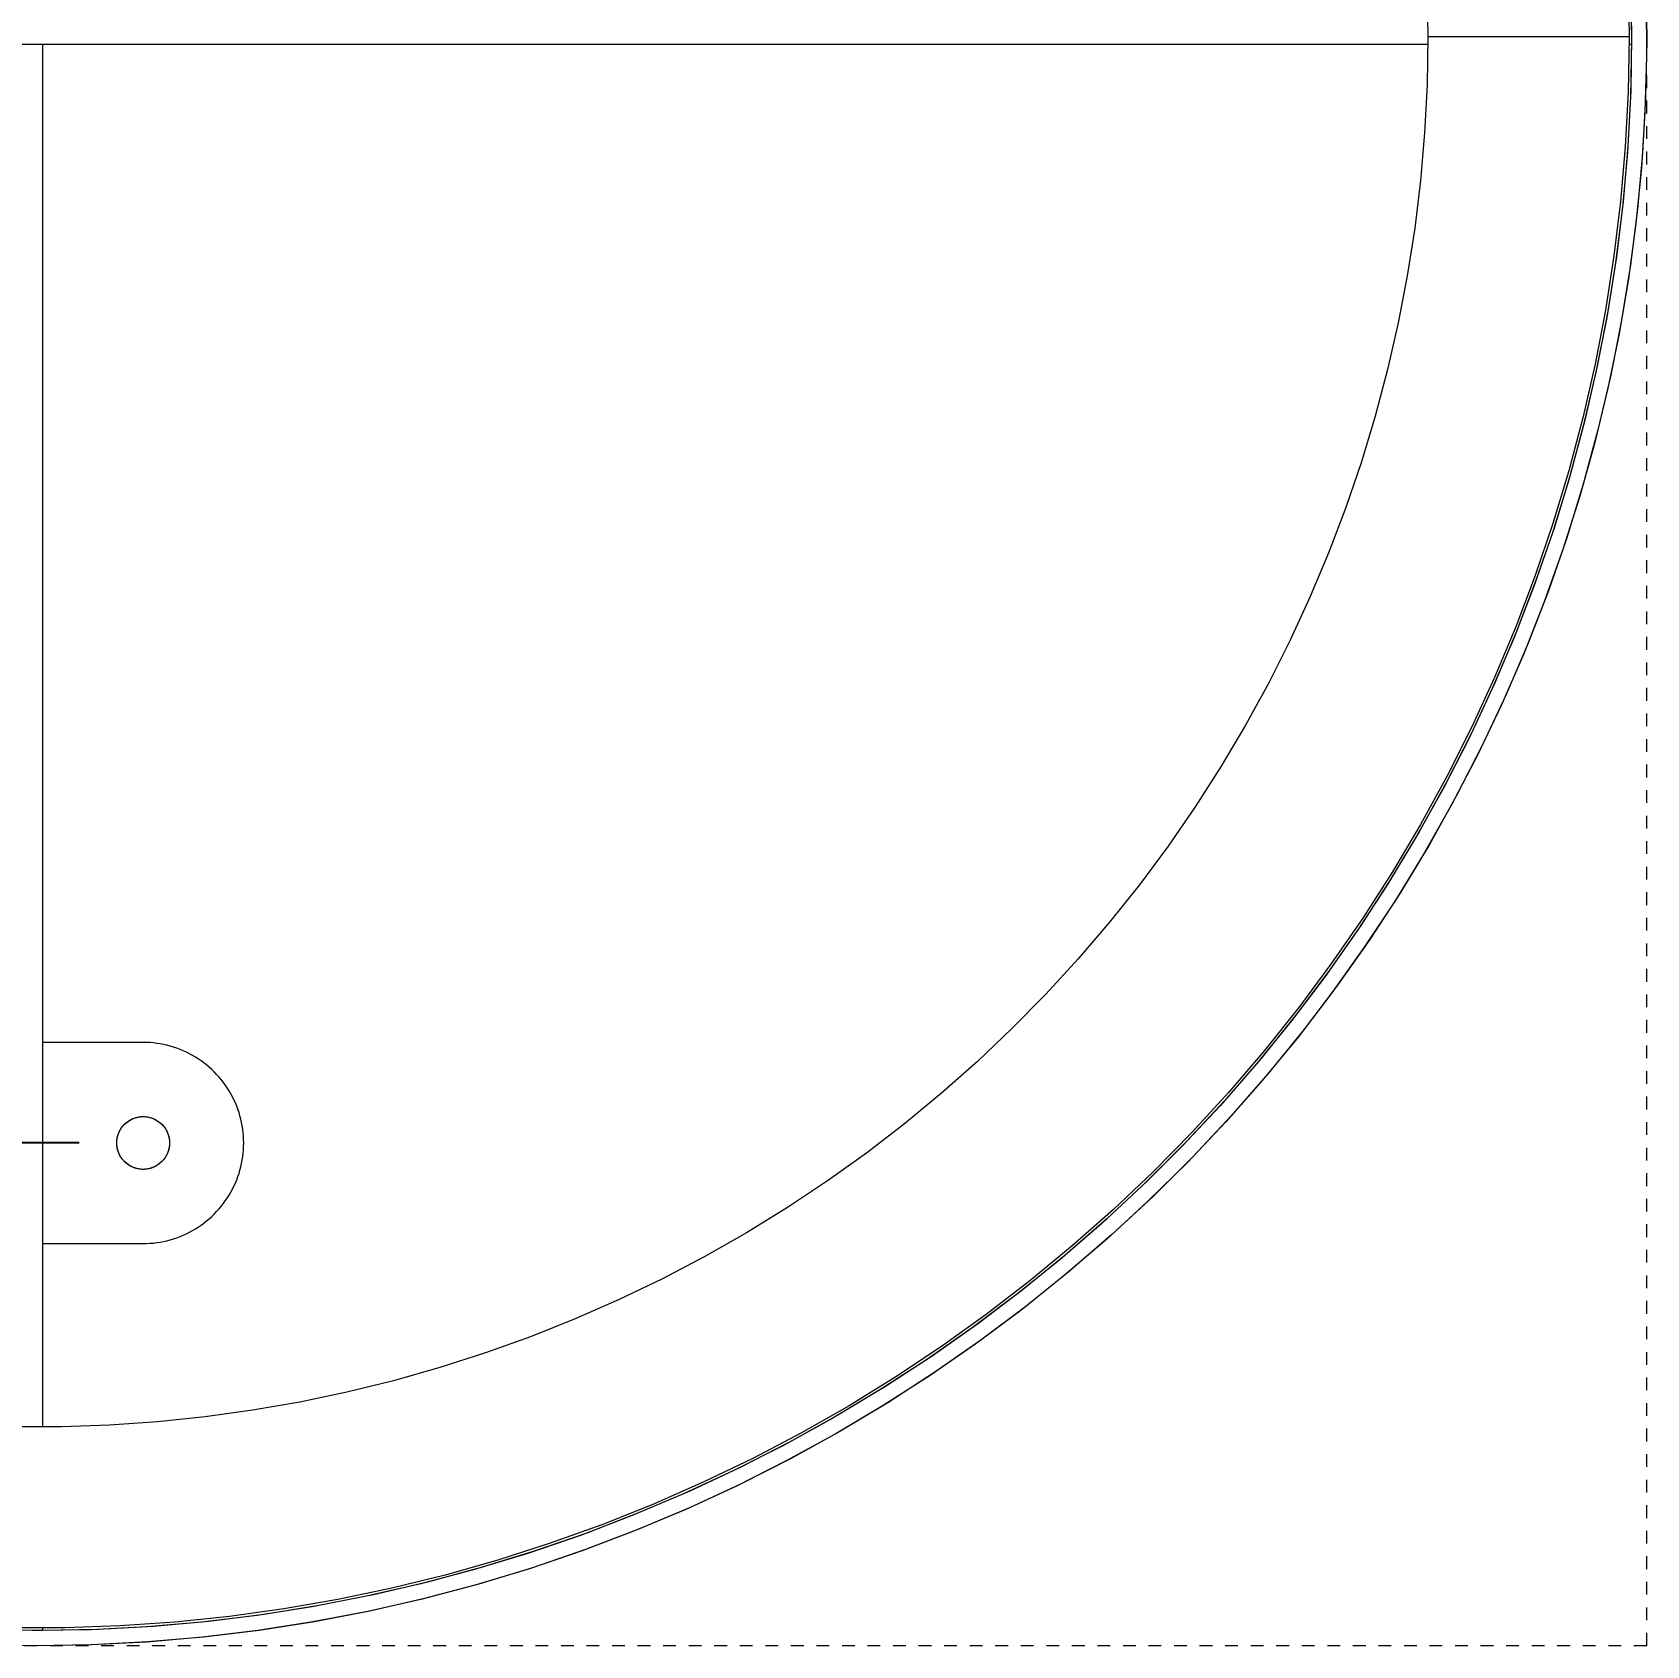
# Model space of a CAD drawing. Header units: inches. Extents: x -0.3 to 90.4, y 1.6 to 67.
# Drawn here: x 46.9 to 59.54, y 1.55 to 14.19 of the extents above; entities that cross this region are included whole.
import ezdxf

# ---------------------------------------------------------------- set-up
doc = ezdxf.new("R2010")
doc.units = ezdxf.units.IN
doc.linetypes.add('HIDDEN', pattern=[1.905, 1.27, -0.635])
for name, color, linetype, lineweight in [('ZANO_R', 7, 'Continuous', 0), ('ZANO_R_przerywana', 250, 'HIDDEN', 0), ('ZANO_W', 1, 'Continuous', 0)]:
    doc.layers.add(name, color=color, linetype=linetype, lineweight=lineweight)
doc.styles.get("Standard").update_dxf_attribs({"font": 'arial.ttf'})
doc.dimstyles.new('amerykanie', dxfattribs={"dimtxt": 50, "dimasz": 50, "dimexe": 0.5, "dimexo": 0.5, "dimgap": 1, "dimtad": 1, "dimdec": 0, "dimzin": 0, "dimlunit": 5, "dimtxsty": 'Standard', "dimcen": 0.09, "dimclrd": 1, "dimclre": 1, "dimclrt": 1, "dimazin": 0, "dimtfac": 1, "dimtdec": 0, "dimtmove": 0, "dimatfit": 3, "dimfxl": 1, "dimtzin": 0, "dimarcsym": 1})

# ---------------------------------------------------------------- blocks, each defined once
blk = doc.blocks.new('*D383')
at = {"layer": 'ZANO_W', "color": 1, "lineweight": -2}
for p, q in [((37.776, 13.303), (32.141, 13.303)), ((32.641, 12.491), (32.641, 6.301)), ((47.264, 5.488), (32.141, 5.488))]:
    blk.add_line(p, q, dxfattribs=at)
at = {"layer": 'ZANO_W', "color": 1}
for points in [[(32.777, 12.491), (32.506, 12.491), (32.641, 13.303)], [(32.506, 6.301), (32.777, 6.301), (32.641, 5.488)]]:
    blk.add_solid(points, dxfattribs=at)
at = {"layer": 'ZANO_W', "color": 1, "insert": (31.721, 9.396), "char_height": 0.8125, "attachment_point": 5, "rotation": 90}
blk.add_mtext('7 13/16', dxfattribs=at)

msp = doc.modelspace()

# ---------------------------------------------------------------- linework, layer by layer
at = {"layer": 'ZANO_R'}
for p, q in [((59.39063, 14.57964), (59.39806, 14.14955)), ((59.40967, 14.59851), (59.41774, 14.16353)), ((59.41125, 14.55209), (59.4177, 14.11687)), ((59.5293, 14.5559), (59.53581, 14.11657)), ((57.81677, 14.52528), (57.82326, 14.14955)), ((59.53267, 14.43284), (59.53492, 13.99614)), ((59.41774, 14.16353), (59.41064, 13.72853)), ((59.53599, 14.20872), (59.53599, 14.09061)), ((57.8231, 14.09061), (36.05176, 14.09061)), ((46.97694, 14.09061), (46.97694, 3.26379)), ((57.82326, 14.14955), (57.81677, 13.77381)), ((59.39806, 14.14955), (57.82326, 14.14955)), ((59.39806, 14.14955), (59.39063, 13.71946)), ((59.41756, 14.09061), (59.39792, 14.09061)), ((59.4177, 14.11687), (59.40897, 13.6817)), ((59.53581, 14.11657), (59.527, 13.67727)), ((59.53599, 14.09061), (59.53567, 14.09061)), ((59.53492, 13.99614), (59.52204, 13.55963)), ((57.81677, 13.77381), (57.79732, 13.39852)), ((59.39063, 13.71946), (59.36837, 13.28987)), ((59.40897, 13.6817), (59.38507, 13.2471)), ((59.41064, 13.72853), (59.38839, 13.29405)), ((59.527, 13.67727), (59.50287, 13.23856)), ((59.52204, 13.55963), (59.49403, 13.12383)), ((57.79732, 13.39852), (57.76492, 13.02413)), ((59.36837, 13.28987), (59.33129, 12.86132)), ((59.38839, 13.29405), (59.35101, 12.8606)), ((59.38507, 13.2471), (59.34603, 12.81359)), ((59.50287, 13.23856), (59.46347, 12.80095)), ((57.76492, 13.02413), (57.71963, 12.65108)), ((59.49403, 13.12383), (59.45094, 12.68925)), ((59.33129, 12.86132), (59.27944, 12.4343)), ((59.34603, 12.81359), (59.2919, 12.38171)), ((59.35101, 12.8606), (59.29854, 12.42872)), ((59.46347, 12.80095), (59.40882, 12.36498)), ((57.71963, 12.65108), (57.66148, 12.27981)), ((59.45094, 12.68925), (59.39281, 12.25644)), ((59.27944, 12.4343), (59.21288, 12.00932)), ((59.29854, 12.42872), (59.23105, 11.99893)), ((57.66148, 12.27981), (57.59056, 11.91077)), ((59.2919, 12.38171), (59.22274, 11.95198)), ((59.40882, 12.36498), (59.33901, 11.93118)), ((59.39281, 12.25644), (59.31971, 11.82589)), ((59.21288, 12.00932), (59.13169, 11.5869)), ((57.59056, 11.91077), (57.50693, 11.5444)), ((59.22274, 11.95198), (59.13864, 11.52492)), ((59.23105, 11.99893), (59.14862, 11.57175)), ((59.33901, 11.93118), (59.25411, 11.50008)), ((59.31971, 11.82589), (59.23174, 11.39814)), ((57.50693, 11.5444), (57.41072, 11.18113)), ((59.13169, 11.5869), (59.03598, 11.16752)), ((59.13864, 11.52492), (59.0397, 11.10106)), ((59.14862, 11.57175), (59.05136, 11.14771)), ((59.23174, 11.39814), (59.129, 10.9737)), ((59.25411, 11.50008), (59.15423, 11.07221)), ((57.41072, 11.18113), (57.30202, 10.8214)), ((59.03598, 11.16752), (58.92584, 10.75171)), ((59.05136, 11.14771), (58.93937, 10.72732)), ((59.0397, 11.10106), (58.92604, 10.6809)), ((59.15423, 11.07221), (59.03949, 10.64807)), ((59.129, 10.9737), (59.0116, 10.55307)), ((57.30202, 10.8214), (57.18097, 10.46564)), ((58.92584, 10.75171), (58.80141, 10.33994)), ((58.92604, 10.6809), (58.79779, 10.26496)), ((58.93937, 10.72732), (58.8128, 10.31108)), ((59.03949, 10.64807), (58.91004, 10.2282)), ((59.0116, 10.55307), (58.8797, 10.13676)), ((57.18097, 10.46564), (57.04771, 10.11427)), ((58.79779, 10.26496), (58.65512, 9.85375)), ((58.80141, 10.33994), (58.66285, 9.93271)), ((58.8128, 10.31108), (58.6718, 9.89951)), ((57.04771, 10.11427), (56.9024, 9.76771)), ((58.8797, 10.13676), (58.73345, 9.72528)), ((58.91004, 10.2282), (58.76602, 9.81309)), ((58.66285, 9.93271), (58.51032, 9.5305)), ((58.6718, 9.89951), (58.51654, 9.4931)), ((56.9024, 9.76771), (56.74522, 9.42636)), ((58.65512, 9.85375), (58.4982, 9.44776)), ((58.76602, 9.81309), (58.60761, 9.40326)), ((58.73345, 9.72528), (58.57303, 9.31911)), ((58.51032, 9.5305), (58.34399, 9.1338)), ((58.51654, 9.4931), (58.3472, 9.09235)), ((56.74522, 9.42636), (56.57635, 9.09065)), ((58.4982, 9.44776), (58.32722, 9.04749)), ((58.60761, 9.40326), (58.43501, 8.99921)), ((58.57303, 9.31911), (58.39862, 8.91874)), ((58.34399, 9.1338), (58.16407, 8.74308)), ((56.57635, 9.09065), (56.39599, 8.76097)), ((58.32722, 9.04749), (58.14238, 8.65343)), ((58.3472, 9.09235), (58.16401, 8.69774)), ((58.43501, 8.99921), (58.24842, 8.60141)), ((58.39862, 8.91874), (58.21045, 8.52466)), ((56.39599, 8.76097), (56.20436, 8.43771)), ((58.16407, 8.74308), (57.97077, 8.3588)), ((58.14238, 8.65343), (57.94391, 8.26605)), ((58.16401, 8.69774), (57.96717, 8.30976)), ((58.24842, 8.60141), (58.04808, 8.21037)), ((58.21045, 8.52466), (58.00873, 8.13734)), ((56.20436, 8.43771), (56.00169, 8.12125)), ((57.97077, 8.3588), (57.76432, 7.98143)), ((57.94391, 8.26605), (57.73206, 7.88583)), ((57.96717, 8.30976), (57.75693, 7.92888)), ((56.00169, 8.12125), (55.78822, 7.81198)), ((58.00873, 8.13734), (57.7937, 7.75724)), ((58.04808, 8.21037), (57.83422, 7.82655)), ((57.76432, 7.98143), (57.54497, 7.6114)), ((57.73206, 7.88583), (57.50708, 7.51322)), ((57.75693, 7.92888), (57.53354, 7.55556)), ((55.78822, 7.81198), (55.56419, 7.51026)), ((57.7937, 7.75724), (57.56563, 7.38482)), ((57.83422, 7.82655), (57.6071, 7.45042)), ((57.54497, 7.6114), (57.31298, 7.24916)), ((55.56419, 7.51026), (55.32989, 7.21645)), ((57.50708, 7.51322), (57.26924, 7.14869)), ((57.53354, 7.55556), (57.29727, 7.19024)), ((57.56563, 7.38482), (57.3248, 7.02053)), ((57.6071, 7.45042), (57.36701, 7.08244)), ((55.32989, 7.21645), (55.08559, 6.93091)), ((57.31298, 7.24916), (57.06862, 6.89515)), ((57.26924, 7.14869), (57.01883, 6.79267)), ((57.29727, 7.19024), (57.04842, 6.83339)), ((57.36701, 7.08244), (57.11424, 6.72305)), ((57.3248, 7.02053), (57.07148, 6.66481)), ((55.08559, 6.93091), (54.83157, 6.65397)), ((57.04842, 6.83339), (56.78728, 6.48543)), ((57.06862, 6.89515), (56.81219, 6.54978)), ((57.01883, 6.79267), (56.75616, 6.4456)), ((57.11424, 6.72305), (56.84908, 6.3727)), ((54.83157, 6.65397), (54.56815, 6.38596)), ((57.07148, 6.66481), (56.80598, 6.31807)), ((56.78728, 6.48543), (56.51417, 6.14678)), ((56.81219, 6.54978), (56.54399, 6.21347)), ((54.56815, 6.38596), (54.29563, 6.1272)), ((56.75616, 6.4456), (56.48155, 6.10791)), ((56.84908, 6.3727), (56.57187, 6.0318)), ((47.76434, 6.27553), (46.97694, 6.27553)), ((47.79122, 6.27507), (47.76434, 6.27553)), ((47.81807, 6.2737), (47.79122, 6.27507)), ((47.84486, 6.2714), (47.81807, 6.2737)), ((47.87156, 6.2682), (47.84486, 6.2714)), ((47.89813, 6.26408), (47.87156, 6.2682)), ((47.92454, 6.25906), (47.89813, 6.26408)), ((47.95077, 6.25314), (47.92454, 6.25906)), ((47.97678, 6.24633), (47.95077, 6.25314)), ((48.00254, 6.23864), (47.97678, 6.24633)), ((48.02802, 6.23007), (48.00254, 6.23864)), ((48.0532, 6.22063), (48.02802, 6.23007)), ((48.07804, 6.21034), (48.0532, 6.22063)), ((48.10252, 6.19921), (48.07804, 6.21034)), ((48.1266, 6.18725), (48.10252, 6.19921)), ((56.54399, 6.21347), (56.26434, 5.88662)), ((56.80598, 6.31807), (56.52863, 5.98075)), ((48.15025, 6.17448), (48.1266, 6.18725)), ((48.17346, 6.1609), (48.15025, 6.17448)), ((48.19619, 6.14654), (48.17346, 6.1609)), ((48.21842, 6.13141), (48.19619, 6.14654)), ((48.24012, 6.11554), (48.21842, 6.13141)), ((48.26126, 6.09893), (48.24012, 6.11554)), ((48.28182, 6.08161), (48.26126, 6.09893)), ((48.30178, 6.06359), (48.28182, 6.08161)), ((54.29563, 6.1272), (54.01435, 5.87801)), ((56.48155, 6.10791), (56.19533, 5.77999)), ((56.51417, 6.14678), (56.22942, 5.81785)), ((48.32112, 6.04491), (48.30178, 6.06359)), ((48.3398, 6.02557), (48.32112, 6.04491)), ((48.35781, 6.00561), (48.3398, 6.02557)), ((48.37514, 5.98505), (48.35781, 6.00561)), ((48.39175, 5.96391), (48.37514, 5.98505)), ((48.40762, 5.94221), (48.39175, 5.96391)), ((48.42275, 5.91998), (48.40762, 5.94221)), ((56.52863, 5.98075), (56.23975, 5.65325)), ((56.57187, 6.0318), (56.28294, 5.70078)), ((48.43711, 5.89725), (48.42275, 5.91998)), ((48.45069, 5.87404), (48.43711, 5.89725)), ((48.46346, 5.85039), (48.45069, 5.87404)), ((48.47542, 5.82631), (48.46346, 5.85039)), ((48.48655, 5.80183), (48.47542, 5.82631)), ((54.01435, 5.87801), (53.72463, 5.63867)), ((56.22942, 5.81785), (55.93338, 5.49905)), ((56.26434, 5.88662), (55.97358, 5.56962)), ((47.70798, 5.68699), (47.71488, 5.68882)), ((47.71488, 5.68882), (47.72183, 5.69041)), ((47.72183, 5.69041), (47.72884, 5.69175)), ((47.72884, 5.69175), (47.73589, 5.69286)), ((47.73589, 5.69286), (47.74297, 5.69372)), ((47.74297, 5.69372), (47.75008, 5.69433)), ((47.75008, 5.69433), (47.75721, 5.6947)), ((47.75721, 5.6947), (47.76434, 5.69482)), ((47.76434, 5.69482), (47.77147, 5.6947)), ((47.77147, 5.6947), (47.7786, 5.69433)), ((47.7786, 5.69433), (47.78571, 5.69372)), ((47.78571, 5.69372), (47.79279, 5.69286)), ((47.79279, 5.69286), (47.79984, 5.69175)), ((47.79984, 5.69175), (47.80685, 5.69041)), ((47.80685, 5.69041), (47.8138, 5.68882)), ((47.8138, 5.68882), (47.8207, 5.68699)), ((48.49684, 5.77699), (48.48655, 5.80183)), ((48.50628, 5.75182), (48.49684, 5.77699)), ((48.51485, 5.72633), (48.50628, 5.75182)), ((48.52254, 5.70057), (48.51485, 5.72633)), ((48.52935, 5.67456), (48.52254, 5.70057)), ((56.19533, 5.77999), (55.89785, 5.46225)), ((56.28294, 5.70078), (55.98265, 5.38004)), ((47.56866, 5.55471), (47.57108, 5.56143)), ((47.57108, 5.56143), (47.57372, 5.56805)), ((47.57372, 5.56805), (47.5766, 5.57458)), ((47.5766, 5.57458), (47.57969, 5.58101)), ((47.57969, 5.58101), (47.58301, 5.58733)), ((47.58301, 5.58733), (47.58654, 5.59353)), ((47.58654, 5.59353), (47.59028, 5.5996)), ((47.59028, 5.5996), (47.59424, 5.60555)), ((47.59424, 5.60555), (47.59839, 5.61135)), ((47.59839, 5.61135), (47.60274, 5.617)), ((47.60274, 5.617), (47.60729, 5.6225)), ((47.60729, 5.6225), (47.61202, 5.62784)), ((47.61202, 5.62784), (47.61693, 5.63302)), ((47.61693, 5.63302), (47.62202, 5.63802)), ((47.62202, 5.63802), (47.62728, 5.64284)), ((47.62728, 5.64284), (47.6327, 5.64748)), ((47.6327, 5.64748), (47.63828, 5.65193)), ((47.63828, 5.65193), (47.64401, 5.65618)), ((47.64401, 5.65618), (47.64988, 5.66024)), ((47.64988, 5.66024), (47.65589, 5.66409)), ((47.65589, 5.66409), (47.66203, 5.66772)), ((47.66203, 5.66772), (47.66828, 5.67115)), ((47.66828, 5.67115), (47.67466, 5.67435)), ((47.67466, 5.67435), (47.68114, 5.67734)), ((47.68114, 5.67734), (47.68772, 5.6801)), ((47.68772, 5.6801), (47.69439, 5.68263)), ((47.69439, 5.68263), (47.70115, 5.68493)), ((47.70115, 5.68493), (47.70798, 5.68699)), ((47.8207, 5.68699), (47.82753, 5.68493)), ((47.82753, 5.68493), (47.83429, 5.68263)), ((47.83429, 5.68263), (47.84096, 5.6801)), ((47.84096, 5.6801), (47.84754, 5.67734)), ((47.84754, 5.67734), (47.85402, 5.67435)), ((47.85402, 5.67435), (47.86039, 5.67115)), ((47.86039, 5.67115), (47.86665, 5.66772)), ((47.86665, 5.66772), (47.87279, 5.66409)), ((47.87279, 5.66409), (47.8788, 5.66024)), ((47.8788, 5.66024), (47.88467, 5.65618)), ((47.88467, 5.65618), (47.8904, 5.65193)), ((47.8904, 5.65193), (47.89598, 5.64748)), ((47.89598, 5.64748), (47.9014, 5.64284)), ((47.9014, 5.64284), (47.90666, 5.63802)), ((47.90666, 5.63802), (47.91175, 5.63302)), ((47.91175, 5.63302), (47.91666, 5.62784)), ((47.91666, 5.62784), (47.92139, 5.6225)), ((47.92139, 5.6225), (47.92594, 5.617)), ((47.92594, 5.617), (47.93029, 5.61135)), ((47.93029, 5.61135), (47.93444, 5.60555)), ((47.93444, 5.60555), (47.9384, 5.5996)), ((47.9384, 5.5996), (47.94214, 5.59353)), ((47.94214, 5.59353), (47.94567, 5.58733)), ((47.94567, 5.58733), (47.94899, 5.58101)), ((47.94899, 5.58101), (47.95208, 5.57458)), ((47.95208, 5.57458), (47.95496, 5.56805)), ((47.95496, 5.56805), (47.9576, 5.56143)), ((47.9576, 5.56143), (47.96002, 5.55471)), ((48.53527, 5.64833), (48.52935, 5.67456)), ((48.54029, 5.62192), (48.53527, 5.64833)), ((48.54441, 5.59535), (48.54029, 5.62192)), ((48.54761, 5.56865), (48.54441, 5.59535)), ((48.54991, 5.54186), (48.54761, 5.56865)), ((53.72463, 5.63867), (53.42682, 5.40947)), ((55.97358, 5.56962), (55.67205, 5.26284)), ((56.23975, 5.65325), (55.9397, 5.33595)), ((47.55768, 5.4917), (47.55792, 5.49883)), ((47.55768, 5.48456), (47.55768, 5.4917)), ((47.55792, 5.47743), (47.55768, 5.48456)), ((47.55792, 5.49883), (47.55842, 5.50595)), ((47.55842, 5.47031), (47.55792, 5.47743)), ((47.55842, 5.50595), (47.55915, 5.51304)), ((47.55915, 5.46322), (47.55842, 5.47031)), ((47.55915, 5.51304), (47.56014, 5.52011)), ((47.56014, 5.45615), (47.55915, 5.46322)), ((47.56014, 5.52011), (47.56136, 5.52714)), ((47.56136, 5.44912), (47.56014, 5.45615)), ((47.56136, 5.52714), (47.56283, 5.53412)), ((47.56283, 5.44214), (47.56136, 5.44912)), ((47.56283, 5.53412), (47.56454, 5.54105)), ((47.56454, 5.43521), (47.56283, 5.44214)), ((47.56454, 5.54105), (47.56648, 5.54792)), ((47.56648, 5.42834), (47.56454, 5.43521)), ((47.56648, 5.54792), (47.56866, 5.55471)), ((47.96002, 5.55471), (47.9622, 5.54792)), ((47.9622, 5.54792), (47.96414, 5.54105)), ((47.96414, 5.43521), (47.9622, 5.42834)), ((47.96414, 5.54105), (47.96585, 5.53412)), ((47.96585, 5.44214), (47.96414, 5.43521)), ((47.96585, 5.53412), (47.96732, 5.52714)), ((47.96732, 5.44912), (47.96585, 5.44214)), ((47.96732, 5.52714), (47.96854, 5.52011)), ((47.96854, 5.45615), (47.96732, 5.44912)), ((47.96854, 5.52011), (47.96953, 5.51304)), ((47.96953, 5.46322), (47.96854, 5.45615)), ((47.96953, 5.51304), (47.97026, 5.50595)), ((47.97026, 5.47031), (47.96953, 5.46322)), ((47.97026, 5.50595), (47.97076, 5.49883)), ((47.97076, 5.47743), (47.97026, 5.47031)), ((47.97076, 5.49883), (47.971, 5.4917)), ((47.971, 5.48456), (47.97076, 5.47743)), ((47.971, 5.4917), (47.971, 5.48456)), ((48.55128, 5.51501), (48.54991, 5.54186)), ((48.54991, 5.4344), (48.55128, 5.46125)), ((48.55174, 5.48813), (48.55128, 5.51501)), ((48.55128, 5.46125), (48.55174, 5.48813)), ((55.89785, 5.46225), (55.58947, 5.15508)), ((55.93338, 5.49905), (55.62641, 5.19076)), ((47.56866, 5.42155), (47.56648, 5.42834)), ((47.57108, 5.41484), (47.56866, 5.42155)), ((47.57372, 5.40821), (47.57108, 5.41484)), ((47.5766, 5.40168), (47.57372, 5.40821)), ((47.57969, 5.39525), (47.5766, 5.40168)), ((47.58301, 5.38893), (47.57969, 5.39525)), ((47.58654, 5.38273), (47.58301, 5.38893)), ((47.59028, 5.37666), (47.58654, 5.38273)), ((47.59424, 5.37072), (47.59028, 5.37666)), ((47.59839, 5.36491), (47.59424, 5.37072)), ((47.60274, 5.35926), (47.59839, 5.36491)), ((47.60729, 5.35376), (47.60274, 5.35926)), ((47.61202, 5.34842), (47.60729, 5.35376)), ((47.61693, 5.34324), (47.61202, 5.34842)), ((47.62202, 5.33824), (47.61693, 5.34324)), ((47.62728, 5.33342), (47.62202, 5.33824)), ((47.6327, 5.32878), (47.62728, 5.33342)), ((47.63828, 5.32433), (47.6327, 5.32878)), ((47.64401, 5.32008), (47.63828, 5.32433)), ((47.64988, 5.31602), (47.64401, 5.32008)), ((47.65589, 5.31218), (47.64988, 5.31602)), ((47.66203, 5.30854), (47.65589, 5.31218)), ((47.87279, 5.31218), (47.86665, 5.30854)), ((47.8788, 5.31602), (47.87279, 5.31218)), ((47.88467, 5.32008), (47.8788, 5.31602)), ((47.8904, 5.32433), (47.88467, 5.32008)), ((47.89598, 5.32878), (47.8904, 5.32433)), ((47.9014, 5.33342), (47.89598, 5.32878)), ((47.90666, 5.33824), (47.9014, 5.33342)), ((47.91175, 5.34324), (47.90666, 5.33824)), ((47.91666, 5.34842), (47.91175, 5.34324)), ((47.92139, 5.35376), (47.91666, 5.34842)), ((47.92594, 5.35926), (47.92139, 5.35376)), ((47.93029, 5.36491), (47.92594, 5.35926)), ((47.93444, 5.37072), (47.93029, 5.36491)), ((47.9384, 5.37666), (47.93444, 5.37072)), ((47.94214, 5.38273), (47.9384, 5.37666)), ((47.94567, 5.38893), (47.94214, 5.38273)), ((47.94899, 5.39525), (47.94567, 5.38893)), ((47.95208, 5.40168), (47.94899, 5.39525)), ((47.95496, 5.40821), (47.95208, 5.40168)), ((47.9576, 5.41484), (47.95496, 5.40821)), ((47.96002, 5.42155), (47.9576, 5.41484)), ((47.9622, 5.42834), (47.96002, 5.42155)), ((48.52935, 5.3017), (48.53527, 5.32793)), ((48.53527, 5.32793), (48.54029, 5.35434)), ((48.54029, 5.35434), (48.54441, 5.38091)), ((48.54441, 5.38091), (48.54761, 5.40761)), ((48.54761, 5.40761), (48.54991, 5.4344)), ((53.42682, 5.40947), (53.12128, 5.19069)), ((55.9397, 5.33595), (55.62883, 5.02924)), ((55.98265, 5.38004), (55.67135, 5.06996)), ((47.66828, 5.30511), (47.66203, 5.30854)), ((47.67466, 5.30191), (47.66828, 5.30511)), ((47.68114, 5.29892), (47.67466, 5.30191)), ((47.68772, 5.29616), (47.68114, 5.29892)), ((47.69439, 5.29363), (47.68772, 5.29616)), ((47.70115, 5.29133), (47.69439, 5.29363)), ((47.70798, 5.28927), (47.70115, 5.29133)), ((47.71488, 5.28744), (47.70798, 5.28927)), ((47.72183, 5.28586), (47.71488, 5.28744)), ((47.72884, 5.28451), (47.72183, 5.28586)), ((47.73589, 5.28341), (47.72884, 5.28451)), ((47.74297, 5.28255), (47.73589, 5.28341)), ((47.75008, 5.28193), (47.74297, 5.28255)), ((47.75721, 5.28156), (47.75008, 5.28193)), ((47.76434, 5.28144), (47.75721, 5.28156)), ((47.77147, 5.28156), (47.76434, 5.28144)), ((47.7786, 5.28193), (47.77147, 5.28156)), ((47.78571, 5.28255), (47.7786, 5.28193)), ((47.79279, 5.28341), (47.78571, 5.28255)), ((47.79984, 5.28451), (47.79279, 5.28341)), ((47.80685, 5.28586), (47.79984, 5.28451)), ((47.8138, 5.28744), (47.80685, 5.28586)), ((47.8207, 5.28927), (47.8138, 5.28744)), ((47.82753, 5.29133), (47.8207, 5.28927)), ((47.83429, 5.29363), (47.82753, 5.29133)), ((47.84096, 5.29616), (47.83429, 5.29363)), ((47.84754, 5.29892), (47.84096, 5.29616)), ((47.85402, 5.30191), (47.84754, 5.29892)), ((47.86039, 5.30511), (47.85402, 5.30191)), ((47.86665, 5.30854), (47.86039, 5.30511)), ((48.48655, 5.17443), (48.49684, 5.19927)), ((48.49684, 5.19927), (48.50628, 5.22445)), ((48.50628, 5.22445), (48.51485, 5.24993)), ((48.51485, 5.24993), (48.52254, 5.27569)), ((48.52254, 5.27569), (48.52935, 5.3017)), ((53.12128, 5.19069), (52.80837, 4.98258)), ((55.62641, 5.19076), (55.30888, 4.89336)), ((55.67205, 5.26284), (55.36011, 4.96665)), ((48.40762, 5.03405), (48.42275, 5.05628)), ((48.42275, 5.05628), (48.43711, 5.07901)), ((48.43711, 5.07901), (48.45069, 5.10222)), ((48.45069, 5.10222), (48.46346, 5.12587)), ((48.46346, 5.12587), (48.47542, 5.14995)), ((48.47542, 5.14995), (48.48655, 5.17443)), ((55.58947, 5.15508), (55.27057, 4.85885)), ((55.67135, 5.06996), (55.34943, 4.77093)), ((48.30178, 4.91267), (48.32112, 4.93135)), ((48.32112, 4.93135), (48.3398, 4.95069)), ((48.3398, 4.95069), (48.35781, 4.97065)), ((48.35781, 4.97065), (48.37514, 4.99121)), ((48.37514, 4.99121), (48.39175, 5.01235)), ((48.39175, 5.01235), (48.40762, 5.03405)), ((52.80837, 4.98258), (52.48847, 4.7854)), ((55.36011, 4.96665), (55.03814, 4.6814)), ((55.62883, 5.02924), (55.30751, 4.7335)), ((48.15025, 4.80178), (48.17346, 4.81536)), ((48.17346, 4.81536), (48.19619, 4.82972)), ((48.19619, 4.82972), (48.21842, 4.84485)), ((48.21842, 4.84485), (48.24012, 4.86073)), ((48.24012, 4.86073), (48.26126, 4.87733)), ((48.26126, 4.87733), (48.28182, 4.89466)), ((48.28182, 4.89466), (48.30178, 4.91267)), ((55.27057, 4.85885), (54.94153, 4.57392)), ((55.30888, 4.89336), (54.98118, 4.6072)), ((46.97694, 4.70073), (47.76434, 4.70073)), ((47.76434, 4.70073), (47.79122, 4.70119)), ((47.79122, 4.70119), (47.81807, 4.70256)), ((47.81807, 4.70256), (47.84486, 4.70486)), ((47.84486, 4.70486), (47.87156, 4.70806)), ((47.87156, 4.70806), (47.89813, 4.71218)), ((47.89813, 4.71218), (47.92454, 4.7172)), ((47.92454, 4.7172), (47.95077, 4.72312)), ((47.95077, 4.72312), (47.97678, 4.72993)), ((47.97678, 4.72993), (48.00254, 4.73762)), ((48.00254, 4.73762), (48.02802, 4.74619)), ((48.02802, 4.74619), (48.0532, 4.75563)), ((48.0532, 4.75563), (48.07804, 4.76592)), ((48.07804, 4.76592), (48.10252, 4.77705)), ((48.10252, 4.77705), (48.1266, 4.78901)), ((48.1266, 4.78901), (48.15025, 4.80178)), ((52.48847, 4.7854), (52.16195, 4.59938)), ((55.03814, 4.6814), (54.7065, 4.40744)), ((55.30751, 4.7335), (54.97614, 4.44906)), ((55.34943, 4.77093), (55.01728, 4.4833)), ((52.16195, 4.59938), (51.8292, 4.42474)), ((54.94153, 4.57392), (54.60276, 4.30064)), ((54.98118, 4.6072), (54.6437, 4.33264)), ((51.8292, 4.42474), (51.49062, 4.26169)), ((54.97614, 4.44906), (54.63511, 4.17628)), ((55.01728, 4.4833), (54.6753, 4.20743)), ((54.60276, 4.30064), (54.25466, 4.03933)), ((54.6437, 4.33264), (54.29686, 4.07001)), ((54.7065, 4.40744), (54.36562, 4.14508)), ((51.49062, 4.26169), (51.14662, 4.11043)), ((54.63511, 4.17628), (54.28483, 3.91549)), ((54.6753, 4.20743), (54.32391, 3.94365)), ((51.14662, 4.11043), (50.7976, 3.97112)), ((54.29686, 4.07001), (53.94107, 3.81963)), ((54.36562, 4.14508), (54.01587, 3.89465)), ((50.7976, 3.97112), (50.44398, 3.84395)), ((54.25466, 4.03933), (53.89766, 3.79033)), ((54.32391, 3.94365), (53.96353, 3.69229)), ((50.44398, 3.84395), (50.08618, 3.72906)), ((53.94107, 3.81963), (53.57678, 3.5818)), ((54.01587, 3.89465), (53.6577, 3.65644)), ((54.28483, 3.91549), (53.92572, 3.66699)), ((50.08618, 3.72906), (49.72463, 3.62658)), ((53.89766, 3.79033), (53.5322, 3.55392)), ((53.92572, 3.66699), (53.55822, 3.43108)), ((53.96353, 3.69229), (53.59461, 3.45365)), ((49.72463, 3.62658), (49.35975, 3.53665)), ((53.5322, 3.55392), (53.15871, 3.3304)), ((53.57678, 3.5818), (53.20441, 3.35681)), ((53.6577, 3.65644), (53.29151, 3.43074)), ((48.99199, 3.45937), (48.62179, 3.39482)), ((49.35975, 3.53665), (48.99199, 3.45937)), ((53.29151, 3.43074), (52.91775, 3.2178)), ((53.55822, 3.43108), (53.18276, 3.20806)), ((53.59461, 3.45365), (53.21759, 3.22801)), ((47.87579, 3.30424), (47.50089, 3.27831)), ((48.24957, 3.34309), (47.87579, 3.30424)), ((48.62179, 3.39482), (48.24957, 3.34309)), ((53.15871, 3.3304), (52.77766, 3.12004)), ((53.20441, 3.35681), (52.82444, 3.14494)), ((47.12533, 3.26534), (46.74953, 3.26534)), ((47.50089, 3.27831), (47.12533, 3.26534)), ((52.91775, 3.2178), (52.53687, 3.0179)), ((53.18276, 3.20806), (52.7998, 2.99818)), ((53.21759, 3.22801), (52.83293, 3.01566)), ((52.77766, 3.12004), (52.38951, 2.9231)), ((52.82444, 3.14494), (52.4373, 2.94644)), ((52.38951, 2.9231), (51.99472, 2.73981)), ((52.4373, 2.94644), (52.04349, 2.76155)), ((52.53687, 3.0179), (52.14931, 2.83126)), ((52.7998, 2.99818), (52.40979, 2.8017)), ((52.83293, 3.01566), (52.4411, 2.81686)), ((52.14931, 2.83126), (51.75554, 2.65811)), ((52.40979, 2.8017), (52.01321, 2.61886)), ((52.4411, 2.81686), (52.04258, 2.63183)), ((51.75554, 2.65811), (51.35603, 2.49866)), ((51.99472, 2.73981), (51.59378, 2.5704)), ((52.04349, 2.76155), (51.64347, 2.59051)), ((51.59378, 2.5704), (51.18718, 2.41507)), ((51.64347, 2.59051), (51.23773, 2.4335)), ((52.01321, 2.61886), (51.61052, 2.44987)), ((52.04258, 2.63183), (51.63785, 2.46082)), ((51.18718, 2.41507), (50.77541, 2.27402)), ((51.23773, 2.4335), (50.82676, 2.29074)), ((51.35603, 2.49866), (50.95125, 2.35309)), ((51.61052, 2.44987), (51.20223, 2.29494)), ((51.63785, 2.46082), (51.2274, 2.30402)), ((50.82676, 2.29074), (50.41107, 2.16239)), ((50.95125, 2.35309), (50.54169, 2.22157)), ((51.20223, 2.29494), (50.78881, 2.15425)), ((51.2274, 2.30402), (50.81173, 2.16163)), ((50.41107, 2.16239), (49.99116, 2.0486)), ((50.54169, 2.22157), (50.12784, 2.10428)), ((50.77541, 2.27402), (50.35897, 2.14741)), ((50.78881, 2.15425), (50.37076, 2.02797)), ((50.81173, 2.16163), (50.39135, 2.03383)), ((49.93837, 2.0354), (49.51412, 1.93812)), ((49.99116, 2.0486), (49.56754, 1.94952)), ((50.12784, 2.10428), (49.71018, 2.00133)), ((50.35897, 2.14741), (49.93837, 2.0354)), ((50.37076, 2.02797), (49.94858, 1.91626)), ((50.39135, 2.03383), (49.96677, 1.92075)), ((49.28922, 1.91287), (48.86545, 1.83898)), ((49.51412, 1.93812), (49.08673, 1.8557)), ((49.56754, 1.94952), (49.14072, 1.86526)), ((49.71018, 2.00133), (49.28922, 1.91287)), ((49.94858, 1.91626), (49.52279, 1.81925)), ((49.96677, 1.92075), (49.5385, 1.82256)), ((48.43939, 1.77977), (48.01154, 1.7353)), ((48.65674, 1.78823), (48.22465, 1.73579)), ((48.71122, 1.79593), (48.27957, 1.74161)), ((48.86545, 1.83898), (48.43939, 1.77977)), ((49.08673, 1.8557), (48.65674, 1.78823)), ((49.14072, 1.86526), (48.71122, 1.79593)), ((49.52279, 1.81925), (49.09389, 1.73706)), ((49.5385, 1.82256), (49.10708, 1.73935)), ((46.92109, 1.66924), (46.48591, 1.6774)), ((47.15251, 1.69077), (46.72235, 1.69077)), ((46.97694, 1.66935), (46.89684, 1.66935)), ((46.93743, 1.66923), (46.89686, 1.6693)), ((47.3563, 1.67626), (46.92109, 1.66924)), ((46.97694, 1.68898), (46.97694, 1.66935)), ((47.4119, 1.67826), (46.97694, 1.6693)), ((47.58241, 1.70562), (47.15251, 1.69077)), ((47.79099, 1.69846), (47.3563, 1.67626)), ((47.84629, 1.70237), (47.4119, 1.67826)), ((48.01154, 1.7353), (47.58241, 1.70562)), ((48.22465, 1.73579), (47.79099, 1.69846)), ((48.27957, 1.74161), (47.84629, 1.70237)), ((48.6624, 1.66977), (48.22884, 1.61749)), ((48.67301, 1.67124), (48.23683, 1.61831)), ((49.09389, 1.73706), (48.6624, 1.66977)), ((49.10708, 1.73935), (48.67301, 1.67124)), ((46.92094, 1.55113), (46.48164, 1.55937)), ((47.36026, 1.55822), (46.92094, 1.55113)), ((47.35759, 1.55813), (46.92094, 1.55113)), ((47.79373, 1.58026), (47.35759, 1.55813)), ((47.79907, 1.58062), (47.36026, 1.55822)), ((48.22884, 1.61749), (47.79373, 1.58026)), ((48.23683, 1.61831), (47.79907, 1.58062))]:
    msp.add_line(p, q, dxfattribs=at)
msp.add_circle((47.76434, 5.48815), 0.20668, dxfattribs=at)
at = {"layer": 'ZANO_R_przerywana', "ltscale": 0.05}
for points in [[(59.53585, 1.55124), (59.53585, 26.74809)], [(59.53585, 1.55124), (34.339, 1.55124)]]:
    msp.add_lwpolyline(points, dxfattribs=at)

# ---------------------------------------------------------------- dimensions: what is measured, and where the dimension line sits
at = {"layer": 'ZANO_W'}
dim = msp.add_linear_dim(base=(32.64148, 5.48815), p1=(38.27599, 13.30321), p2=(47.76434, 5.48815), angle=90, dimstyle='amerykanie', override={"dimtxt": 0.8125, "dimasz": 0.8125, "dimgap": 0.5, "dimdec": 4, "dimaunit": 1, "dimadec": 1, "dimtdec": 4, "dimtmove": 1, "dimfrac": 2}, dxfattribs=at)
dim.commit()
dim.dimension.update_dxf_attribs({"geometry": '*D383', "text_midpoint": (31.72109, 9.39568)})

doc.saveas('drawing.dxf')
